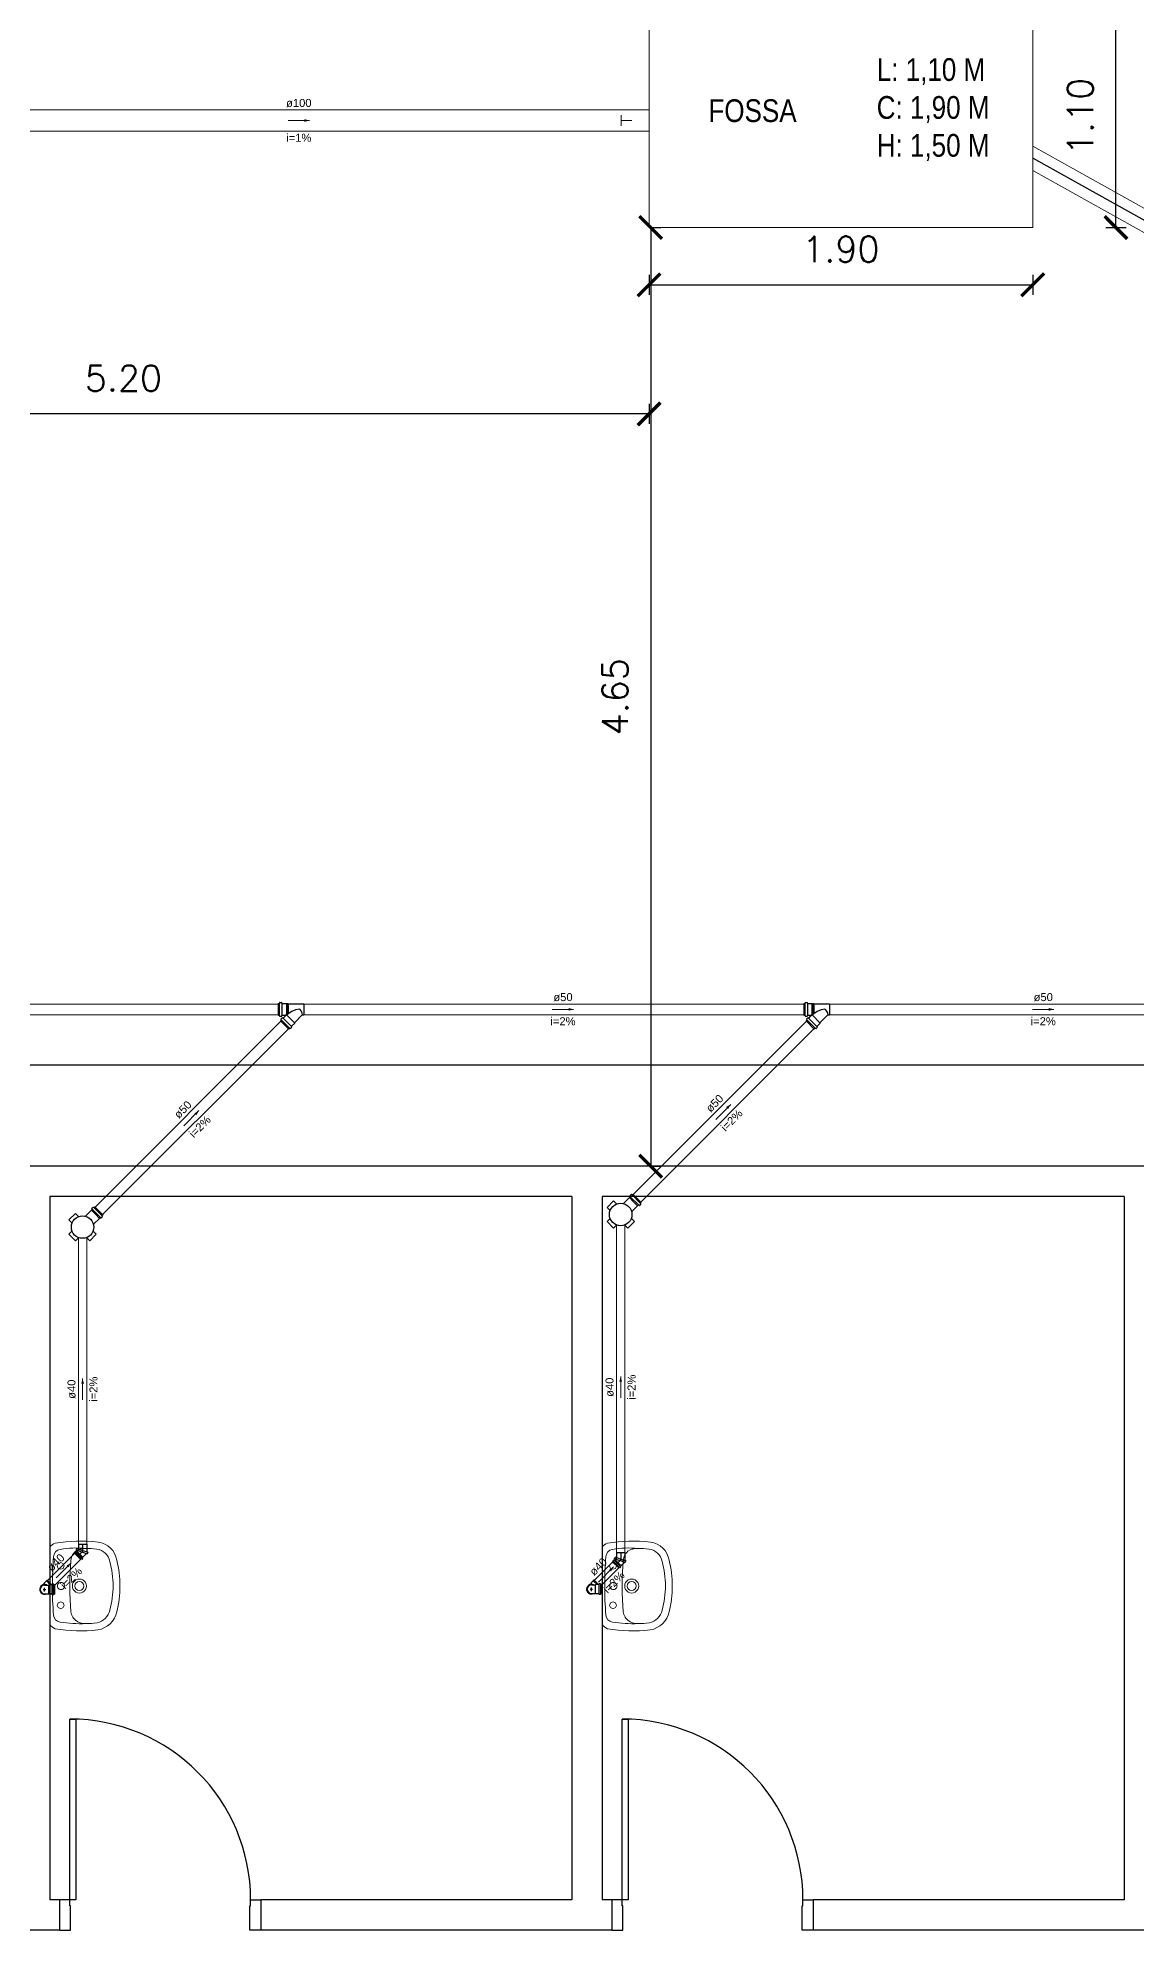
# Model space of a CAD drawing. Header units: millimetres. Extents: x 270 to 744, y -31 to 127.
# Drawn here: x 695.71 to 701.14, y 110.29 to 119.66 of the extents above; entities that cross this region are included whole.
import ezdxf

# ---------------------------------------------------------------- set-up
doc = ezdxf.new("R2010")
doc.units = ezdxf.units.MM
doc.header["$LTSCALE"] = 0.01
doc.header["$MEASUREMENT"] = 0
for name, color, linetype, lineweight in [('at_Entity', 7, 'Continuous', 9), ('at_Text', 7, 'Continuous', 9), ('at_Text @ 75', 7, 'Continuous', 9), ('TQ-Condutos', 3, 'Continuous', 5), ('TQ-Conexões', 9, 'Continuous', 5), ('TQ-Sentido conduto', 9, 'Continuous', 5), ('TQ-Textos conduto', 7, 'Continuous', 5)]:
    doc.layers.add(name, color=color, linetype=linetype, lineweight=lineweight)
for name, color, linetype in [('PAREDES', 8, 'Continuous'), ('PORTAS', 8, 'Continuous'), ('Simbolos', 5, 'Continuous'), ('Simbolos_int', 2, 'Continuous')]:
    doc.layers.add(name, color=color, linetype=linetype)
doc.styles.add('0.15 - Texto Mínimo', font='ARIALN.TTF', dxfattribs={"height": 0.0015})
doc.styles.add('Arial', font='arial.ttf')
doc.styles.add('ROMANS', font='simplex.shx')
doc.dimstyles.new('Esc 1-75', dxfattribs={"dimtxt": 0.1275, "dimasz": 0.1125, "dimexe": 0.05, "dimexo": 0.05, "dimgap": 0.1125, "dimtad": 1, "dimzin": 4, "dimdsep": 46, "dimtxsty": 'ROMANS', "dimblk": 'ARCHTICK', "dimcen": 0, "dimclrd": 1, "dimclre": 1, "dimadec": 0, "dimazin": 1, "dimtfac": 1, "dimtix": 1, "dimtmove": 1, "dimatfit": 3, "dimldrblk": 'ARCHTICK', "dimfxl": 0, "dimarcsym": 0})

# ---------------------------------------------------------------- blocks, each defined once
blk = doc.blocks.new('_ARCHTICK')
at = {"color": 0, "linetype": 'ByBlock', "const_width": 0.15}
blk.add_lwpolyline([(-0.5, -0.5), (0.5, 0.5)], dxfattribs=at)
blk = doc.blocks.new('*D19')
at = {"color": 1, "lineweight": -2, "transparency": 16777216}
for p, q in [((693.5271, 117.8467), (693.5271, 117.7467)), ((698.7322, 117.8467), (698.7322, 117.7467)), ((698.7322, 117.7967), (693.5271, 117.7967))]:
    blk.add_line(p, q, dxfattribs=at)
at = {"layer": 'Defpoints', "color": 0, "transparency": 16777216}
for p in [(693.5271, 118.719), (698.7322, 118.719), (693.5271, 117.7967)]:
    blk.add_point(p, dxfattribs=at)
at = {"color": 1, "lineweight": -2, "transparency": 16777216, "xscale": 0.1125, "yscale": 0.1125, "zscale": 0.1125, "rotation": 180}
blk.add_blockref('_ARCHTICK', (693.5271, 117.7967), dxfattribs=at)
at = {"color": 1, "lineweight": -2, "transparency": 16777216, "xscale": 0.1125, "yscale": 0.1125, "zscale": 0.1125}
blk.add_blockref('_ARCHTICK', (698.7322, 117.7967), dxfattribs=at)
at = {"color": 0, "transparency": 16777216, "insert": (696.1297, 117.9729), "char_height": 0.1275, "attachment_point": 5, "style": 'ROMANS'}
blk.add_mtext('5.20', dxfattribs=at)
blk = doc.blocks.new('*D20')
at = {"color": 1, "lineweight": -2, "transparency": 16777216}
for p, q in [((698.7404, 118.719), (698.7904, 118.719)), ((698.7404, 118.719), (698.7404, 114.0736)), ((698.7404, 114.0736), (698.7904, 114.0736))]:
    blk.add_line(p, q, dxfattribs=at)
at = {"layer": 'Defpoints', "color": 0, "transparency": 16777216}
for p in [(698.7322, 118.719), (698.7322, 114.0736), (698.7404, 114.0736)]:
    blk.add_point(p, dxfattribs=at)
at = {"color": 1, "lineweight": -2, "transparency": 16777216, "xscale": 0.1125, "yscale": 0.1125, "zscale": 0.1125}
for p, rotation in [((698.7404, 118.719), 90), ((698.7404, 114.0736), 270)]:
    blk.add_blockref('_ARCHTICK', p, dxfattribs=dict(at, rotation=rotation))
at = {"color": 0, "transparency": 16777216, "insert": (698.5641, 116.3963), "char_height": 0.1275, "attachment_point": 5, "rotation": 90, "style": 'ROMANS'}
blk.add_mtext('4.65', dxfattribs=at)
blk = doc.blocks.new('*D29')
at = {"color": 1, "lineweight": -2, "transparency": 16777216}
for p, q in [((698.7322, 118.4855), (698.7322, 118.3855)), ((700.6322, 118.4855), (700.6322, 118.3855)), ((698.7322, 118.4355), (700.6322, 118.4355))]:
    blk.add_line(p, q, dxfattribs=at)
at = {"layer": 'Defpoints', "color": 0, "transparency": 16777216}
for p in [(698.7322, 118.9924), (700.6322, 118.9924), (700.6322, 118.4355)]:
    blk.add_point(p, dxfattribs=at)
at = {"color": 1, "lineweight": -2, "transparency": 16777216, "xscale": 0.1125, "yscale": 0.1125, "zscale": 0.1125, "rotation": 180}
blk.add_blockref('_ARCHTICK', (698.7322, 118.4355), dxfattribs=at)
at = {"color": 1, "lineweight": -2, "transparency": 16777216, "xscale": 0.1125, "yscale": 0.1125, "zscale": 0.1125}
blk.add_blockref('_ARCHTICK', (700.6322, 118.4355), dxfattribs=at)
at = {"color": 0, "transparency": 16777216, "insert": (699.6822, 118.6117), "char_height": 0.1275, "attachment_point": 5, "style": 'ROMANS'}
blk.add_mtext('1.90', dxfattribs=at)
blk = doc.blocks.new('*D30')
at = {"color": 1, "lineweight": -2, "transparency": 16777216}
for p, q in [((700.994, 119.819), (701.094, 119.819)), ((701.044, 118.719), (701.044, 119.819)), ((700.994, 118.719), (701.094, 118.719))]:
    blk.add_line(p, q, dxfattribs=at)
at = {"layer": 'Defpoints', "color": 0, "transparency": 16777216}
for p in [(700.6322, 119.819), (701.044, 119.819), (700.6322, 118.719)]:
    blk.add_point(p, dxfattribs=at)
at = {"color": 1, "lineweight": -2, "transparency": 16777216, "xscale": 0.1125, "yscale": 0.1125, "zscale": 0.1125}
for p, rotation in [((701.044, 119.819), 90), ((701.044, 118.719), 270)]:
    blk.add_blockref('_ARCHTICK', p, dxfattribs=dict(at, rotation=rotation))
at = {"color": 0, "transparency": 16777216, "insert": (700.8677, 119.269), "char_height": 0.1275, "attachment_point": 5, "rotation": 90, "style": 'ROMANS'}
blk.add_mtext('1.10', dxfattribs=at)

msp = doc.modelspace()

# ---------------------------------------------------------------- hatches: boundary and pattern name
at = {"layer": 'TQ-Sentido conduto', "linetype": 'Continuous'}
for points in [[(697.0508, 119.2486), (697.0253, 119.2554), (697.0253, 119.2418)], [(698.3589, 114.8496), (698.3334, 114.8564), (698.3334, 114.8428)], [(700.7369, 114.8496), (700.7114, 114.8564), (700.7114, 114.8428)], [(699.1368, 114.3793), (699.1139, 114.3661), (699.1236, 114.3564)], [(696.5036, 114.3482), (696.4808, 114.335), (696.4904, 114.3253)], [(695.9275, 113.0223), (695.9207, 112.9968), (695.9343, 112.9968)], [(698.5918, 113.0322), (698.5849, 113.0067), (698.5986, 113.0067)], [(695.8708, 112.1102), (695.8479, 112.097), (695.8576, 112.0873)], [(698.5568, 112.0897), (698.534, 112.0765), (698.5436, 112.0668)]]:
    msp.add_hatch(color=256, dxfattribs=at).paths.add_polyline_path(points)

# ---------------------------------------------------------------- linework, layer by layer
msp.add_line((707.9566, 114.9727), (700.6322, 119.0618))
at = {"layer": 'at_Entity'}
for p, q in [((698.6116, 114.0736), (698.9106, 114.0736)), ((695.7651, 111.9966), (695.7651, 112.1882)), ((695.7651, 111.9334), (695.7651, 112.1208)), ((695.8072, 112.1061), (695.8009, 112.0956)), ((695.8199, 112.1124), (695.8072, 112.1061)), ((695.8304, 112.1061), (695.8199, 112.1124)), ((695.8367, 112.0956), (695.8304, 112.1061)), ((698.5, 111.9966), (698.5, 112.1882)), ((698.5, 111.9334), (698.5, 112.1208)), ((698.5421, 112.1061), (698.5358, 112.0956)), ((698.5547, 112.1124), (698.5421, 112.1061)), ((698.5653, 112.1061), (698.5547, 112.1124)), ((698.5716, 112.0956), (698.5653, 112.1061)), ((695.8009, 112.0956), (695.8072, 112.0829)), ((695.8072, 112.0829), (695.8199, 112.0787)), ((695.8199, 112.0787), (695.8304, 112.0829)), ((695.8304, 112.0829), (695.8367, 112.0956)), ((698.5358, 112.0956), (698.5421, 112.0829)), ((698.5421, 112.0829), (698.5547, 112.0787)), ((698.5547, 112.0787), (698.5653, 112.0829)), ((698.5653, 112.0829), (698.5716, 112.0956)), ((695.7651, 111.8071), (695.7651, 111.9966)), ((698.5, 111.8071), (698.5, 111.9966)), ((695.8072, 111.9124), (695.8009, 111.8998)), ((695.8009, 111.8998), (695.8072, 111.8892)), ((695.8199, 111.9166), (695.8072, 111.9124)), ((695.8072, 111.8892), (695.8199, 111.8829)), ((695.8304, 111.9124), (695.8199, 111.9166)), ((695.8199, 111.8829), (695.8304, 111.8892)), ((695.8367, 111.8998), (695.8304, 111.9124)), ((695.8304, 111.8892), (695.8367, 111.8998)), ((698.5421, 111.9124), (698.5358, 111.8998)), ((698.5358, 111.8998), (698.5421, 111.8892)), ((698.5547, 111.9166), (698.5421, 111.9124)), ((698.5421, 111.8892), (698.5547, 111.8829)), ((698.5653, 111.9124), (698.5547, 111.9166)), ((698.5547, 111.8829), (698.5653, 111.8892)), ((698.5716, 111.8998), (698.5653, 111.9124)), ((698.5653, 111.8892), (698.5716, 111.8998))]:
    msp.add_line(p, q, dxfattribs=at)
for centre, radius, start, end in [((695.799, 112.1693), 0.0384, 101.43075, 152.13273), ((695.9179, 111.4684), 0.7493, 83.42347, 99.72086), ((695.9889, 112.1036), 0.1102, 10.40754, 82.28038), ((698.5339, 112.1693), 0.0384, 101.43075, 152.13273), ((698.6528, 111.4684), 0.7493, 83.42347, 99.72086), ((698.7238, 112.1036), 0.1102, 10.40754, 82.28038), ((697.6474, 111.9955), 1.8695, 175.58562, 180), ((695.8233, 112.1373), 0.04, 99.60716, 176.88602), ((695.8962, 111.7356), 0.4482, 84.20282, 100.21798), ((697.2099, 111.9956), 1.3457, 174.90493, 179.97924), ((695.9322, 112.1186), 0.0628, 129.2453, 183.22682), ((695.9374, 112.1038), 0.0777, 87.16056, 125.34754), ((695.9524, 111.8644), 0.3173, 81.83036, 92.00538), ((695.986, 112.1013), 0.078, 11.61632, 81.58062), ((695.5092, 111.9834), 0.5696, 1.30336, 13.5421), ((695.6403, 112.0065), 0.4717, 358.65852, 14.36321), ((700.3822, 111.9955), 1.8695, 175.58562, 180), ((698.5582, 112.1373), 0.04, 99.60716, 176.88602), ((698.631, 111.7356), 0.4482, 84.20282, 100.21798), ((699.9448, 111.9956), 1.3457, 174.90493, 179.97924), ((698.667, 112.1186), 0.0628, 129.2453, 183.22682), ((698.6723, 112.1038), 0.0777, 87.16056, 125.34754), ((698.6872, 111.8644), 0.3173, 81.83036, 92.00538), ((698.7209, 112.1013), 0.078, 11.61632, 81.58062), ((698.2441, 111.9834), 0.5696, 1.30336, 13.5421), ((698.3752, 112.0065), 0.4717, 358.65852, 14.36321), ((695.8209, 111.9955), 0.0179, 60.01278, 119.98722), ((695.9115, 111.9955), 0.0347, 120.00707, 180), ((695.9115, 111.9955), 0.0221, 90, 179.99032), ((695.9115, 111.9955), 0.0347, 60.00315, 119.99685), ((695.9115, 111.9955), 0.0221, 0, 90), ((695.9115, 111.9955), 0.0347, 0.00072, 60.00324), ((698.5558, 111.9955), 0.0179, 60.01278, 119.98722), ((698.6463, 111.9955), 0.0347, 120.00707, 180), ((698.6463, 111.9955), 0.0221, 90, 179.99032), ((698.6463, 111.9955), 0.0347, 60.00315, 119.99685), ((698.6463, 111.9955), 0.0221, 0, 90), ((698.6463, 111.9955), 0.0347, 0.00072, 60.00324), ((697.4848, 111.9893), 1.7069, 179.78974, 184.6247), ((695.8209, 111.9955), 0.0179, 119.96016, 180), ((695.8209, 111.9955), 0.0179, 179.96335, 239.98092), ((695.8209, 111.9956), 0.0179, 240.01278, 299.98722), ((695.8209, 111.9956), 0.0179, 359.96335, 59.98092), ((695.8209, 111.9955), 0.0179, 299.96016, 0), ((697.3315, 111.9987), 1.4673, 180.06088, 184.81044), ((695.9115, 111.9956), 0.0347, 180.00072, 240.00324), ((695.9115, 111.9955), 0.0221, 180, 270), ((695.9115, 111.9956), 0.0347, 240.00315, 299.99685), ((695.9115, 111.9955), 0.0221, 270, 0), ((695.9115, 111.9955), 0.0347, 300.00707, 0), ((695.5052, 112.0103), 0.5737, 346.4962, 358.64756), ((695.6409, 111.9847), 0.4711, 345.57806, 1.30195), ((700.2197, 111.9893), 1.7069, 179.78974, 184.6247), ((698.5558, 111.9955), 0.0179, 119.96016, 180), ((698.5558, 111.9955), 0.0179, 179.96335, 239.98092), ((698.5558, 111.9956), 0.0179, 240.01278, 299.98722), ((698.5558, 111.9956), 0.0179, 359.96335, 59.98092), ((698.5558, 111.9955), 0.0179, 299.96016, 0), ((700.0663, 111.9987), 1.4673, 180.06088, 184.81044), ((698.6463, 111.9956), 0.0347, 180.00072, 240.00324), ((698.6463, 111.9955), 0.0221, 180, 270), ((698.6463, 111.9956), 0.0347, 240.00315, 299.99685), ((698.6463, 111.9955), 0.0221, 270, 0), ((698.6463, 111.9955), 0.0347, 300.00707, 0), ((698.24, 112.0103), 0.5737, 346.4962, 358.64756), ((698.3757, 111.9847), 0.4711, 345.57806, 1.30195), ((695.8216, 111.8546), 0.0383, 184.38732, 261.24419), ((695.9357, 111.8763), 0.0664, 180.55134, 229.65619), ((695.9381, 111.8806), 0.0712, 230.40031, 273.39754), ((695.9803, 111.895), 0.0842, 282.71913, 347.05393), ((695.9832, 111.8935), 0.1169, 280.05575, 347.48602), ((698.5565, 111.8546), 0.0383, 184.38732, 261.24419), ((698.6705, 111.8763), 0.0664, 180.55134, 229.65619), ((698.673, 111.8806), 0.0712, 230.40031, 273.39754), ((698.7152, 111.895), 0.0842, 282.71913, 347.05393), ((698.7181, 111.8935), 0.1169, 280.05575, 347.48602), ((695.8095, 111.8328), 0.0519, 211.06995, 249.45833), ((695.9176, 112.5235), 0.7501, 260.30708, 276.58662), ((695.9138, 112.4194), 0.6105, 260.75846, 272.67694), ((695.9522, 112.1187), 0.3094, 268.17354, 278.67792), ((698.5444, 111.8328), 0.0519, 211.06995, 249.45833), ((698.6525, 112.5235), 0.7501, 260.30708, 276.58662), ((698.6487, 112.4194), 0.6105, 260.75846, 272.67694), ((698.6871, 112.1187), 0.3094, 268.17354, 278.67792)]:
    msp.add_arc(centre, radius, start, end, dxfattribs=at)
at = {"layer": 'at_Text'}
for p, q in [((698.7322, 119.819), (698.7322, 118.719)), ((700.6322, 119.819), (700.6322, 118.719)), ((700.6322, 118.719), (698.7322, 118.719))]:
    msp.add_line(p, q, dxfattribs=at)
at = {"layer": 'PAREDES'}
for p, q in [((706.7046, 114.5736), (694.0271, 114.5736)), ((706.7046, 114.0736), (690.6912, 114.0736)), ((698.3505, 113.9241), (695.7651, 113.9241)), ((695.7651, 113.9241), (695.7651, 110.4418)), ((698.3505, 113.9241), (698.3505, 110.4418)), ((701.0854, 113.9241), (698.5, 113.9241)), ((698.5, 113.9241), (698.5, 110.4418)), ((701.0854, 113.9241), (701.0854, 110.4418)), ((695.8136, 110.4418), (695.7651, 110.4418)), ((698.3505, 110.4418), (696.8094, 110.4418)), ((698.5484, 110.4418), (698.5, 110.4418)), ((701.0854, 110.4418), (699.5443, 110.4418)), ((695.8136, 110.2923), (694.0724, 110.2923)), ((698.5484, 110.2923), (696.8094, 110.2923)), ((701.2854, 110.2923), (699.5443, 110.2923))]:
    msp.add_line(p, q, dxfattribs=at)
at = {"layer": 'PORTAS'}
for points in [[(695.8936, 110.4419), (695.8641, 110.4419), (695.8641, 111.3372), (695.8936, 111.3372), (695.8936, 110.4419)], [(698.6285, 110.4419), (698.599, 110.4419), (698.599, 111.3372), (698.6285, 111.3372), (698.6285, 110.4419)], [(695.8136, 110.4419), (695.8136, 110.2923), (695.8683, 110.2923), (695.8683, 110.4124), (695.8641, 110.4124), (695.8641, 110.4419), (695.8136, 110.4419)], [(696.81, 110.4419), (696.81, 110.2923), (696.7552, 110.2923), (696.7552, 110.4124), (696.7594, 110.4124), (696.7594, 110.4419), (696.81, 110.4419)], [(698.5484, 110.4419), (698.5484, 110.2923), (698.6032, 110.2923), (698.6032, 110.4124), (698.599, 110.4124), (698.599, 110.4419), (698.5484, 110.4419)], [(699.5448, 110.4419), (699.5448, 110.2923), (699.4901, 110.2923), (699.4901, 110.4124), (699.4943, 110.4124), (699.4943, 110.4419), (699.5448, 110.4419)]]:
    msp.add_lwpolyline(points, dxfattribs=at)
for centre in [(695.8641, 110.4419), (698.599, 110.4419)]:
    msp.add_arc(centre, 0.8953, 0, 90, dxfattribs=at)
at = {"layer": 'Simbolos'}
for p, q in [((696.896, 114.8785), (696.896, 114.8207)), ((696.896, 114.8785), (696.9006, 114.8785)), ((696.9025, 114.8824), (696.9017, 114.8793)), ((696.9035, 114.8832), (696.9128, 114.8832)), ((696.9138, 114.8822), (696.9141, 114.8795)), ((696.9151, 114.8785), (696.9201, 114.8785)), ((696.9201, 114.8785), (696.9203, 114.8783)), ((696.9201, 114.8207), (696.9203, 114.8209)), ((696.9203, 114.8783), (696.938, 114.8783)), ((696.9203, 114.8209), (696.9327, 114.8209)), ((696.938, 114.8783), (696.9399, 114.8764)), ((696.9399, 114.8764), (696.9427, 114.8764)), ((696.9427, 114.8764), (696.9428, 114.878)), ((696.9428, 114.878), (696.9459, 114.878)), ((696.946, 114.8764), (696.9459, 114.878)), ((696.946, 114.8764), (697.0233, 114.8764)), ((696.9779, 114.7848), (697.0154, 114.8224)), ((697.0166, 114.8228), (697.0233, 114.8228)), ((697.0233, 114.8764), (697.0233, 114.8228)), ((699.4981, 114.8785), (699.4981, 114.8207)), ((699.4981, 114.8785), (699.5027, 114.8785)), ((699.5046, 114.8824), (699.5037, 114.8793)), ((699.5056, 114.8832), (699.5149, 114.8832)), ((699.5159, 114.8822), (699.5162, 114.8795)), ((699.5172, 114.8785), (699.5222, 114.8785)), ((699.5222, 114.8785), (699.5224, 114.8783)), ((699.5222, 114.8207), (699.5224, 114.8209)), ((699.5224, 114.8783), (699.5401, 114.8783)), ((699.5224, 114.8209), (699.5348, 114.8209)), ((699.5401, 114.8783), (699.542, 114.8764)), ((699.542, 114.8764), (699.5448, 114.8764)), ((699.5448, 114.8764), (699.5449, 114.878)), ((699.5449, 114.878), (699.548, 114.878)), ((699.5481, 114.8764), (699.548, 114.878)), ((699.5481, 114.8764), (699.6254, 114.8764)), ((699.5799, 114.7848), (699.6175, 114.8224)), ((699.6187, 114.8228), (699.6254, 114.8228)), ((699.6254, 114.8764), (699.6254, 114.8228)), ((696.896, 114.8207), (696.9006, 114.8207)), ((696.9025, 114.8168), (696.9017, 114.8199)), ((696.9035, 114.816), (696.9128, 114.816)), ((696.9075, 114.7931), (696.9107, 114.7964)), ((696.9075, 114.7931), (696.9483, 114.7523)), ((696.9093, 114.8005), (696.9109, 114.7976)), ((696.9094, 114.8017), (696.916, 114.8083)), ((696.9138, 114.817), (696.9141, 114.8198)), ((696.9151, 114.8207), (696.9201, 114.8207)), ((696.9174, 114.8083), (696.9195, 114.8065)), ((696.921, 114.8066), (696.9335, 114.8191)), ((696.9483, 114.7523), (696.9516, 114.7555)), ((696.9557, 114.7541), (696.9529, 114.7557)), ((696.9569, 114.7542), (696.9635, 114.7608)), ((696.9618, 114.7658), (696.9779, 114.7818)), ((696.9635, 114.7622), (696.9618, 114.7643)), ((696.9779, 114.7818), (696.9779, 114.7848)), ((699.4981, 114.8207), (699.5027, 114.8207)), ((699.5046, 114.8168), (699.5037, 114.8199)), ((699.5056, 114.816), (699.5149, 114.816)), ((699.5096, 114.7931), (699.5128, 114.7964)), ((699.5096, 114.7931), (699.5504, 114.7523)), ((699.5114, 114.8005), (699.513, 114.7976)), ((699.5115, 114.8017), (699.5181, 114.8083)), ((699.5159, 114.817), (699.5162, 114.8198)), ((699.5172, 114.8207), (699.5222, 114.8207)), ((699.5195, 114.8083), (699.5216, 114.8065)), ((699.5231, 114.8066), (699.5356, 114.8191)), ((699.5504, 114.7523), (699.5537, 114.7555)), ((699.5578, 114.7541), (699.5549, 114.7557)), ((699.559, 114.7542), (699.5656, 114.7608)), ((699.5656, 114.7622), (699.5638, 114.7643)), ((699.5639, 114.7658), (699.5799, 114.7818)), ((699.5799, 114.7818), (699.5799, 114.7848)), ((698.5567, 113.9019), (698.5241, 113.8693)), ((698.5714, 113.8871), (698.5567, 113.9019)), ((698.6053, 113.8883), (698.6349, 113.9179)), ((698.635, 113.9183), (698.6349, 113.9179)), ((698.6384, 113.9217), (698.635, 113.9183)), ((698.6366, 113.9252), (698.6384, 113.9231)), ((698.6432, 113.9332), (698.6367, 113.9267)), ((698.6445, 113.9334), (698.6473, 113.9317)), ((698.6518, 113.9352), (698.6486, 113.9319)), ((698.6927, 113.8943), (698.6518, 113.9352)), ((698.6907, 113.8857), (698.6842, 113.8792)), ((698.6909, 113.887), (698.6893, 113.8898)), ((698.6927, 113.8943), (698.6894, 113.8911)), ((695.8924, 113.8397), (695.8599, 113.8072)), ((695.8746, 113.7924), (695.8599, 113.8072)), ((695.9072, 113.825), (695.8924, 113.8397)), ((695.941, 113.8261), (695.9707, 113.8558)), ((695.9741, 113.8595), (695.9707, 113.8561)), ((695.9707, 113.8561), (695.9707, 113.8558)), ((695.979, 113.871), (695.9724, 113.8645)), ((695.9724, 113.863), (695.9741, 113.8609)), ((695.9802, 113.8712), (695.983, 113.8696)), ((695.9816, 113.7856), (696.0112, 113.8152)), ((695.9876, 113.873), (695.9843, 113.8697)), ((696.0284, 113.8321), (695.9876, 113.873)), ((696.0116, 113.8153), (696.0112, 113.8152)), ((696.0149, 113.8186), (696.0116, 113.8153)), ((696.0185, 113.8169), (696.0164, 113.8187)), ((696.0265, 113.8235), (696.0199, 113.817)), ((696.0266, 113.8248), (696.025, 113.8276)), ((696.0284, 113.8321), (696.0252, 113.8289)), ((698.5389, 113.8546), (698.5241, 113.8693)), ((698.5389, 113.8139), (698.5241, 113.7991)), ((698.5567, 113.7666), (698.5241, 113.7991)), ((698.6594, 113.7991), (698.6269, 113.7666)), ((698.6447, 113.8139), (698.6594, 113.7991)), ((698.6459, 113.8478), (698.6755, 113.8774)), ((698.6758, 113.8775), (698.6755, 113.8774)), ((698.6792, 113.8808), (698.6758, 113.8775)), ((698.6828, 113.8791), (698.6806, 113.8809)), ((695.8746, 113.7517), (695.8599, 113.737)), ((695.8924, 113.7044), (695.8599, 113.737)), ((695.9072, 113.7192), (695.8924, 113.7044)), ((695.9479, 113.7192), (695.9626, 113.7044)), ((695.9952, 113.737), (695.9626, 113.7044)), ((695.9804, 113.7517), (695.9952, 113.737)), ((698.5714, 113.7813), (698.5567, 113.7666)), ((698.6121, 113.7813), (698.6269, 113.7666)), ((695.9064, 112.2032), (695.9486, 112.2032)), ((695.9064, 112.2032), (695.9064, 112.1783)), ((695.9486, 112.2032), (695.9486, 112.1644)), ((695.8908, 112.1603), (695.8878, 112.1573)), ((695.9179, 112.1272), (695.8878, 112.1573)), ((695.8929, 112.1672), (695.8884, 112.1627)), ((695.8884, 112.1627), (695.9233, 112.1278)), ((695.9278, 112.1323), (695.8929, 112.1672)), ((695.899, 112.1686), (695.8952, 112.1648)), ((695.897, 112.1729), (695.8995, 112.1805)), ((695.9039, 112.1706), (695.897, 112.1729)), ((695.8982, 112.1677), (695.9283, 112.1376)), ((695.899, 112.1686), (695.9292, 112.1385)), ((695.9064, 112.1783), (695.8995, 112.1805)), ((695.9039, 112.1706), (695.9501, 112.1555)), ((695.9064, 112.1783), (695.9526, 112.1631)), ((695.9209, 112.1302), (695.9179, 112.1272)), ((695.9233, 112.1278), (695.9278, 112.1323)), ((695.9472, 112.1564), (695.9254, 112.1347)), ((695.9526, 112.1631), (695.9501, 112.1555)), ((698.555, 112.1181), (698.552, 112.115)), ((698.5822, 112.0849), (698.552, 112.115)), ((698.5571, 112.1249), (698.5527, 112.1204)), ((698.5527, 112.1204), (698.5876, 112.0855)), ((698.5921, 112.09), (698.5571, 112.1249)), ((698.5633, 112.1263), (698.5595, 112.1225)), ((698.5612, 112.1306), (698.5638, 112.1382)), ((698.5682, 112.1284), (698.5612, 112.1306)), ((698.5624, 112.1254), (698.5926, 112.0953)), ((698.5633, 112.1263), (698.5935, 112.0962)), ((698.5707, 112.136), (698.5638, 112.1382)), ((698.5682, 112.1284), (698.6144, 112.1132)), ((698.5707, 112.1609), (698.6129, 112.1609)), ((698.5707, 112.1609), (698.5707, 112.136)), ((698.5707, 112.136), (698.6169, 112.1208)), ((698.6115, 112.1142), (698.5897, 112.0924)), ((698.6129, 112.1609), (698.6129, 112.1221)), ((698.6169, 112.1208), (698.6144, 112.1132)), ((695.7485, 112.0205), (695.7373, 112.0093)), ((695.7515, 112.0249), (695.7485, 112.0219)), ((695.7485, 112.0219), (695.7485, 112.0205)), ((695.7515, 112.0249), (695.7743, 112.0021)), ((698.4563, 112.0217), (698.4451, 112.0105)), ((698.4593, 112.0262), (698.4563, 112.0232)), ((698.4563, 112.0232), (698.4563, 112.0217)), ((698.4593, 112.0262), (698.4822, 112.0033)), ((698.5852, 112.0879), (698.5822, 112.0849)), ((698.5876, 112.0855), (698.5921, 112.09)), ((695.7313, 112.0015), (695.7373, 112.0074)), ((695.7373, 112.0093), (695.7373, 112.0074)), ((695.7394, 112.0005), (695.7497, 112.0005)), ((695.7394, 111.957), (695.7497, 111.957)), ((695.7497, 112.0005), (695.7595, 112.0005)), ((695.7497, 111.957), (695.7595, 111.957)), ((695.761, 112.0021), (695.7595, 112.0005)), ((695.761, 111.9555), (695.7595, 111.957)), ((695.776, 112.0021), (695.761, 112.0021)), ((695.776, 111.9555), (695.761, 111.9555)), ((695.7772, 112.0043), (695.7771, 112.003)), ((695.7772, 111.9533), (695.7771, 111.9545)), ((695.7833, 112.0052), (695.7782, 112.0052)), ((695.7833, 111.9523), (695.7782, 111.9523)), ((695.7843, 112.0045), (695.7847, 112.0029)), ((695.7843, 111.9531), (695.7847, 111.9547)), ((695.789, 112.0021), (695.7857, 112.0021)), ((695.789, 111.9555), (695.7857, 111.9555)), ((695.789, 112.0021), (695.789, 111.9555)), ((698.4391, 112.0027), (698.4451, 112.0087)), ((698.4451, 112.0105), (698.4451, 112.0087)), ((698.4472, 112.0018), (698.4575, 112.0018)), ((698.4472, 111.9583), (698.4575, 111.9583)), ((698.4575, 112.0018), (698.4673, 112.0018)), ((698.4575, 111.9583), (698.4673, 111.9583)), ((698.4689, 112.0033), (698.4673, 112.0018)), ((698.4689, 111.9568), (698.4673, 111.9583)), ((698.4838, 112.0033), (698.4689, 112.0033)), ((698.4838, 111.9568), (698.4689, 111.9568)), ((698.485, 112.0055), (698.4849, 112.0043)), ((698.485, 111.9546), (698.4849, 111.9558)), ((698.4911, 112.0065), (698.486, 112.0065)), ((698.4911, 111.9536), (698.486, 111.9536)), ((698.4921, 112.0057), (698.4926, 112.0041)), ((698.4921, 111.9544), (698.4926, 111.956)), ((698.4968, 112.0033), (698.4936, 112.0033)), ((698.4968, 111.9568), (698.4936, 111.9568)), ((698.4968, 112.0033), (698.4968, 111.9568))]:
    msp.add_line(p, q, dxfattribs=at)
for centre in [(698.5918, 113.8342), (695.9275, 113.7721)]:
    msp.add_circle(centre, 0.0558, dxfattribs=at)
for centre, radius, start, end in [((696.9006, 114.8796), 0.00106, 270, 345), ((696.9035, 114.8821), 0.00106, 90, 165), ((696.9128, 114.8821), 0.00106, 5, 90), ((696.9151, 114.8796), 0.00106, 185, 270), ((696.9327, 114.8199), 0.00106, 315, 90), ((697.0166, 114.8213), 0.00158, 90, 135), ((699.5027, 114.8796), 0.00106, 270, 345), ((699.5056, 114.8821), 0.00106, 90, 165), ((699.5149, 114.8821), 0.00106, 5, 90), ((699.5172, 114.8796), 0.00106, 185, 270), ((699.5348, 114.8199), 0.00106, 315, 90), ((699.6187, 114.8213), 0.00158, 90, 135), ((696.9006, 114.8197), 0.00106, 15, 90), ((696.9035, 114.8171), 0.00106, 195, 270), ((696.9102, 114.801), 0.00106, 135, 210), ((696.91, 114.7971), 0.00106, 315, 30), ((696.9128, 114.8171), 0.00106, 270, 355), ((696.9151, 114.8197), 0.00106, 90, 175), ((696.9167, 114.8075), 0.00106, 50, 135), ((696.9202, 114.8074), 0.00106, 230, 315), ((696.9523, 114.7548), 0.00106, 60, 135), ((696.9562, 114.755), 0.00106, 240, 315), ((696.9626, 114.765), 0.00106, 135, 220), ((696.9627, 114.7615), 0.00106, 315, 40), ((699.5027, 114.8197), 0.00106, 15, 90), ((699.5056, 114.8171), 0.00106, 195, 270), ((699.5123, 114.801), 0.00106, 135, 210), ((699.5121, 114.7971), 0.00106, 315, 30), ((699.5149, 114.8171), 0.00106, 270, 355), ((699.5172, 114.8197), 0.00106, 90, 175), ((699.5188, 114.8075), 0.00106, 50, 135), ((699.5223, 114.8074), 0.00106, 230, 315), ((699.5544, 114.7548), 0.00106, 60, 135), ((699.5583, 114.755), 0.00106, 240, 315), ((699.5647, 114.765), 0.00106, 135, 220), ((699.5648, 114.7615), 0.00106, 315, 40), ((698.5725, 113.8883), 0.00158, 225, 289.59), ((698.6374, 113.9259), 0.00106, 135, 220), ((698.6376, 113.9224), 0.00106, 315, 40), ((698.644, 113.9324), 0.00106, 60, 135), ((698.6479, 113.9327), 0.00106, 240, 315), ((698.6902, 113.8903), 0.00106, 135, 210), ((698.69, 113.8864), 0.00106, 315, 30), ((695.8735, 113.7913), 0.00158, 340.41, 45), ((695.9083, 113.8261), 0.00158, 225, 289.59), ((695.9732, 113.8637), 0.00106, 135, 220), ((695.9733, 113.8602), 0.00106, 315, 40), ((695.9797, 113.8703), 0.00106, 60, 135), ((695.9836, 113.8705), 0.00106, 240, 315), ((696.0157, 113.8179), 0.00106, 50, 135), ((696.0192, 113.8177), 0.00106, 230, 315), ((696.0259, 113.8281), 0.00106, 135, 210), ((696.0257, 113.8243), 0.00106, 315, 30), ((698.5378, 113.8535), 0.00158, 340.41, 45), ((698.5378, 113.815), 0.00158, 315, 19.59), ((698.6458, 113.815), 0.00158, 160.41, 225), ((698.6799, 113.8801), 0.00106, 50, 135), ((698.6834, 113.8799), 0.00106, 230, 315), ((695.8735, 113.7528), 0.00158, 315, 19.59), ((695.9083, 113.718), 0.00158, 70.4103, 135), ((695.9467, 113.718), 0.00158, 45, 109.5897), ((695.9815, 113.7528), 0.00158, 160.41, 225), ((698.5725, 113.7802), 0.00158, 70.4103, 135), ((698.611, 113.7802), 0.00158, 45, 109.5897), ((695.7394, 111.9788), 0.0217, 90, 270), ((695.776, 112.0031), 0.00106, 270, 355), ((695.776, 111.9544), 0.00106, 5, 90), ((695.7782, 112.0042), 0.00106, 90, 175), ((695.7782, 111.9534), 0.00106, 185, 270), ((695.7833, 112.0042), 0.00106, 15, 90), ((695.7833, 111.9534), 0.00106, 270, 345), ((695.7857, 112.0031), 0.00106, 195, 270), ((695.7857, 111.9544), 0.00106, 90, 165), ((698.4472, 111.9801), 0.0217, 90, 270), ((698.4838, 112.0044), 0.00106, 270, 355), ((698.4838, 111.9557), 0.00106, 5, 90), ((698.486, 112.0054), 0.00106, 90, 175), ((698.486, 111.9547), 0.00106, 185, 270), ((698.4911, 112.0054), 0.00106, 15, 90), ((698.4911, 111.9547), 0.00106, 270, 345), ((698.4936, 112.0044), 0.00106, 195, 270), ((698.4936, 111.9557), 0.00106, 90, 165)]:
    msp.add_arc(centre, radius, start, end, dxfattribs=at)
at = {"layer": 'Simbolos_int'}
for p, q in [((696.9015, 114.8785), (696.9015, 114.8207)), ((696.9142, 114.8785), (696.9142, 114.8207)), ((696.9779, 114.7818), (696.9378, 114.8219)), ((696.938, 114.822), (696.938, 114.8783)), ((696.9427, 114.8764), (696.9427, 114.825)), ((696.9427, 114.825), (696.946, 114.8277)), ((696.946, 114.8764), (696.946, 114.8277)), ((699.5035, 114.8785), (699.5035, 114.8207)), ((699.5163, 114.8785), (699.5163, 114.8207)), ((699.5799, 114.7818), (699.5399, 114.8219)), ((699.5401, 114.822), (699.5401, 114.8783)), ((699.5448, 114.8764), (699.5448, 114.825)), ((699.5448, 114.825), (699.5481, 114.8277)), ((699.5481, 114.8764), (699.5481, 114.8277)), ((696.9113, 114.797), (696.9521, 114.7561)), ((696.9203, 114.8059), (696.9611, 114.7651)), ((699.5134, 114.797), (699.5542, 114.7561)), ((699.5224, 114.8059), (699.5632, 114.7651)), ((698.6349, 113.9179), (698.6552, 113.8977)), ((698.639, 113.9223), (698.6799, 113.8815)), ((698.648, 113.9313), (698.6889, 113.8905)), ((698.6755, 113.8774), (698.6552, 113.8977)), ((695.9707, 113.8558), (695.9909, 113.8355)), ((695.9748, 113.8602), (696.0156, 113.8193)), ((695.9838, 113.8692), (696.0246, 113.8283)), ((696.0112, 113.8152), (695.9909, 113.8355)), ((695.9275, 112.2032), (695.9275, 112.1669)), ((695.9064, 112.176), (695.9018, 112.1713)), ((695.9275, 112.1669), (695.9028, 112.1423)), ((695.9064, 112.1783), (695.9064, 112.176)), ((698.5707, 112.1337), (698.566, 112.129)), ((698.5918, 112.1246), (698.5671, 112.1)), ((698.5707, 112.136), (698.5707, 112.1337)), ((698.5918, 112.1609), (698.5918, 112.1246)), ((695.7485, 112.0205), (695.7669, 112.0021)), ((698.4563, 112.0217), (698.4747, 112.0033)), ((695.732, 111.9788), (695.745, 111.9788)), ((695.7373, 112.0074), (695.742, 112.0027)), ((695.7394, 111.9686), (695.7394, 111.9873)), ((695.7595, 111.957), (695.7595, 112.0005)), ((695.777, 111.9555), (695.777, 112.0021)), ((695.7849, 111.9555), (695.7849, 112.0021)), ((698.4399, 111.9801), (698.4529, 111.9801)), ((698.4451, 112.0087), (698.4498, 112.004)), ((698.4472, 111.9698), (698.4472, 111.9885)), ((698.4673, 111.9583), (698.4673, 112.0018)), ((698.4848, 111.9568), (698.4848, 112.0033)), ((698.4928, 111.9568), (698.4928, 112.0033))]:
    msp.add_line(p, q, dxfattribs=at)
for points in [[(696.9427, 114.825), (696.9402, 114.823), (696.9338, 114.8199)], [(697.0042, 114.8483), (696.9998, 114.8498), (696.9818, 114.8474), (696.9633, 114.8397), (696.946, 114.8277)], [(697.0167, 114.8228), (697.0149, 114.8318), (697.0092, 114.8421), (697.0042, 114.8483)], [(699.5448, 114.825), (699.5423, 114.823), (699.5359, 114.8199)], [(699.6063, 114.8483), (699.6019, 114.8498), (699.5839, 114.8474), (699.5653, 114.8397), (699.5481, 114.8277)], [(699.6188, 114.8228), (699.617, 114.8318), (699.6113, 114.8421), (699.6063, 114.8483)], [(695.899, 112.1686), (695.9019, 112.1702), (695.9053, 112.1718), (695.9075, 112.1744), (695.9088, 112.1787), (695.9074, 112.1813), (695.9064, 112.1823)], [(698.5633, 112.1263), (698.5661, 112.1279), (698.5696, 112.1295), (698.5718, 112.1321), (698.5731, 112.1364), (698.5717, 112.139), (698.5707, 112.14)]]:
    msp.add_lwpolyline(points, dxfattribs=at)
for centre, start in [((695.7394, 111.9788), 64.623), ((695.7394, 111.9788), 109.6232), ((698.4472, 111.9801), 64.623), ((698.4472, 111.9801), 109.6232)]:
    msp.add_arc(centre, 0.0241, start, 295.377, dxfattribs=at)
at = {"layer": 'TQ-Condutos'}
for p, q in [((695.191, 119.3014), (698.7322, 119.3014)), ((695.191, 119.1958), (698.7322, 119.1958)), ((707.9823, 115.0188), (700.6322, 119.1223)), ((707.9309, 114.9266), (700.6322, 119.0014)), ((694.285, 114.876), (696.896, 114.876)), ((694.285, 114.8232), (696.896, 114.8232)), ((697.0233, 114.876), (699.4981, 114.876)), ((697.0233, 114.8232), (699.4981, 114.8232)), ((699.6254, 114.876), (701.652, 114.876)), ((699.6254, 114.8232), (701.652, 114.8232)), ((695.9893, 113.8712), (696.9094, 114.7913)), ((696.0267, 113.8339), (696.9467, 114.7539)), ((698.6536, 113.9334), (699.5115, 114.7913)), ((698.6909, 113.8961), (699.5488, 114.7539)), ((695.9064, 112.2032), (695.9064, 113.7184)), ((695.9486, 112.2032), (695.9486, 113.7184)), ((698.5707, 112.1609), (698.5707, 113.7806)), ((698.6129, 112.1609), (698.6129, 113.7806)), ((695.7536, 112.0228), (695.8879, 112.1572)), ((695.789, 111.9986), (695.9178, 112.1273)), ((698.4614, 112.0241), (698.5522, 112.1149)), ((698.4968, 111.9998), (698.5821, 112.085))]:
    msp.add_line(p, q, dxfattribs=at)
at = {"layer": 'TQ-Conexões'}
for p, q in [((698.5947, 119.2222), (698.5947, 119.275)), ((698.6475, 119.2486), (698.5947, 119.2486))]:
    msp.add_line(p, q, dxfattribs=at)
at = {"layer": 'TQ-Sentido conduto'}
for points in [[(696.9452, 119.2486), (697.0508, 119.2486)], [(698.2533, 114.8496), (698.3589, 114.8496)], [(700.6313, 114.8496), (700.7369, 114.8496)], [(699.0621, 114.3046), (699.1368, 114.3793)], [(696.4289, 114.2735), (696.5036, 114.3482)], [(695.9275, 112.9167), (695.9275, 113.0223)], [(698.5918, 112.9266), (698.5918, 113.0322)], [(695.7961, 112.0355), (695.8708, 112.1102)], [(698.4822, 112.015), (698.5568, 112.0897)]]:
    msp.add_lwpolyline(points, dxfattribs=at)

# ---------------------------------------------------------------- texts
at = {"layer": 'at_Text @ 75', "char_height": 0.1125, "attachment_point": 1, "style": '0.15 - Texto Mínimo'}
for s, width, insert in [('L: 1,10 M\\PC: 1,90 M\\PH: 1,50 M', 1.016804, (699.8594, 119.5571)), ('FOSSA', 0.679723, (699.0261, 119.3537))]:
    msp.add_mtext_dynamic_manual_height_columns(s, width=width, gutter_width=0.5625, heights=[0], dxfattribs=dict(at, insert=insert))
at = {"layer": 'TQ-Textos conduto', "char_height": 0.0396, "attachment_point": 8, "line_spacing_factor": 0.6, "style": 'Arial'}
for s, insert, width in [('ø100', (696.998, 119.3147), 0.19008), ('i=1%', (696.998, 119.1431), 0.19008), ('ø50', (698.3061, 114.8893), 0.14256), ('ø50', (700.6841, 114.8893), 0.14256), ('i=2%', (698.3061, 114.7705), 0.19008), ('i=2%', (700.6841, 114.7705), 0.19008)]:
    msp.add_mtext(s, dxfattribs=dict(at, insert=insert, width=width))
for s, insert, width, rotation in [('ø50', (696.4382, 114.3389), 0.14256, 45.00011), ('ø50', (699.0714, 114.37), 0.14256, 45.00011), ('i=2%', (696.5222, 114.2549), 0.19008, 45.00011), ('i=2%', (699.1554, 114.286), 0.19008, 45.00011), ('ø40', (695.8931, 112.9695), 0.14256, 90.00021), ('i=2%', (696.0013, 112.9695), 0.19008, 90.00021), ('ø40', (698.5573, 112.9794), 0.14256, 90.00021), ('i=2%', (698.6656, 112.9794), 0.19008, 90.00021), ('ø40', (695.8091, 112.0972), 0.14256, 45.00011), ('ø40', (698.4951, 112.0767), 0.14256, 45.00011), ('i=2%', (695.8856, 112.0207), 0.19008, 45.00011), ('i=2%', (698.5717, 112.0002), 0.19008, 45.00011)]:
    msp.add_mtext(s, dxfattribs=dict(at, insert=insert, width=width, rotation=rotation))

# ---------------------------------------------------------------- dimensions: what is measured, and where the dimension line sits
for base, p1, p2, picture, middle in [((701.044, 119.819), (700.6322, 118.719), (700.6322, 119.819), '*D30', (700.8677, 119.269)), ((698.7404, 114.0736), (698.7322, 118.719), (698.7322, 114.0736), '*D20', (698.5641, 116.3963))]:
    dim = msp.add_linear_dim(base=base, p1=p1, p2=p2, angle=90, dimstyle='Esc 1-75')
    dim.commit()
    dim.dimension.update_dxf_attribs({"geometry": picture, "text_midpoint": middle})
dim = msp.add_linear_dim(base=(700.6322, 118.4355), p1=(698.7322, 118.9924), p2=(700.6322, 118.9924), dimstyle='Esc 1-75')
dim.commit()
dim.dimension.update_dxf_attribs({"geometry": '*D29', "text_midpoint": (699.6822, 118.6117)})
dim = msp.add_linear_dim(base=(693.5271, 117.7967), p1=(698.7322, 118.719), p2=(693.5271, 118.719), text='5.20', dimstyle='Esc 1-75')
dim.commit()
dim.dimension.update_dxf_attribs({"geometry": '*D19', "text_midpoint": (696.1297, 117.9729)})

doc.saveas('drawing.dxf')
